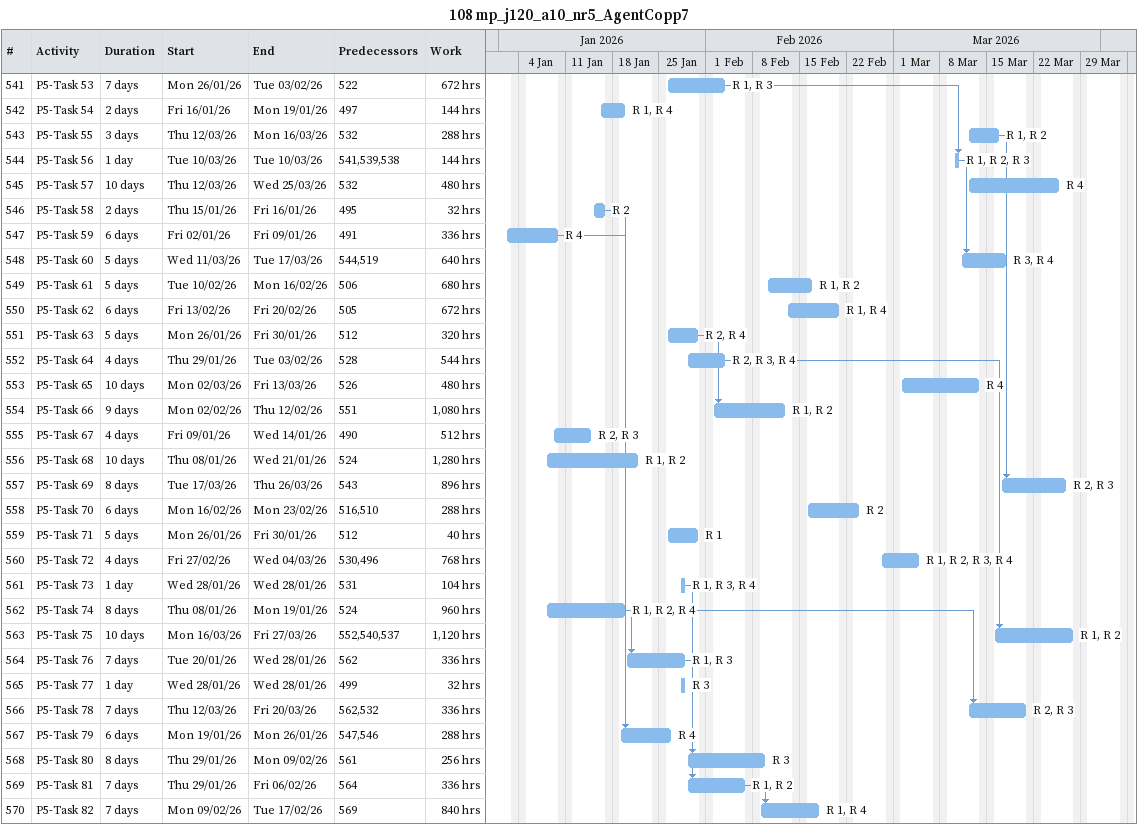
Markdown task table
108 mp_j120_a10_nr5_AgentCopp7

| ID | Task | Duration | Start | Finish | Predecessors | Resources | Work (h) |
|---|---|---|---|---|---|---|---|
| 541 | P5-Task 53 | 7d | 2026-01-26 | 2026-02-03 | 522 | R 1, R 3 | 672 |
| 542 | P5-Task 54 | 2d | 2026-01-16 | 2026-01-19 | 497 | R 1, R 4 | 144 |
| 543 | P5-Task 55 | 3d | 2026-03-12 | 2026-03-16 | 532 | R 1, R 2 | 288 |
| 544 | P5-Task 56 | 1d | 2026-03-10 | 2026-03-10 | 541, 539, 538 | R 1, R 2, R 3 | 144 |
| 545 | P5-Task 57 | 10d | 2026-03-12 | 2026-03-25 | 532 | R 4 | 480 |
| 546 | P5-Task 58 | 2d | 2026-01-15 | 2026-01-16 | 495 | R 2 | 32 |
| 547 | P5-Task 59 | 6d | 2026-01-02 | 2026-01-09 | 491 | R 4 | 336 |
| 548 | P5-Task 60 | 5d | 2026-03-11 | 2026-03-17 | 544, 519 | R 3, R 4 | 640 |
| 549 | P5-Task 61 | 5d | 2026-02-10 | 2026-02-16 | 506 | R 1, R 2 | 680 |
| 550 | P5-Task 62 | 6d | 2026-02-13 | 2026-02-20 | 505 | R 1, R 4 | 672 |
| 551 | P5-Task 63 | 5d | 2026-01-26 | 2026-01-30 | 512 | R 2, R 4 | 320 |
| 552 | P5-Task 64 | 4d | 2026-01-29 | 2026-02-03 | 528 | R 2, R 3, R 4 | 544 |
| 553 | P5-Task 65 | 10d | 2026-03-02 | 2026-03-13 | 526 | R 4 | 480 |
| 554 | P5-Task 66 | 9d | 2026-02-02 | 2026-02-12 | 551 | R 1, R 2 | 1080 |
| 555 | P5-Task 67 | 4d | 2026-01-09 | 2026-01-14 | 490 | R 2, R 3 | 512 |
| 556 | P5-Task 68 | 10d | 2026-01-08 | 2026-01-21 | 524 | R 1, R 2 | 1280 |
| 557 | P5-Task 69 | 8d | 2026-03-17 | 2026-03-26 | 543 | R 2, R 3 | 896 |
| 558 | P5-Task 70 | 6d | 2026-02-16 | 2026-02-23 | 516, 510 | R 2 | 288 |
| 559 | P5-Task 71 | 5d | 2026-01-26 | 2026-01-30 | 512 | R 1 | 40 |
| 560 | P5-Task 72 | 4d | 2026-02-27 | 2026-03-04 | 530, 496 | R 1, R 2, R 3, R 4 | 768 |
| 561 | P5-Task 73 | 1d | 2026-01-28 | 2026-01-28 | 531 | R 1, R 3, R 4 | 104 |
| 562 | P5-Task 74 | 8d | 2026-01-08 | 2026-01-19 | 524 | R 1, R 2, R 4 | 960 |
| 563 | P5-Task 75 | 10d | 2026-03-16 | 2026-03-27 | 552, 540, 537 | R 1, R 2 | 1120 |
| 564 | P5-Task 76 | 7d | 2026-01-20 | 2026-01-28 | 562 | R 1, R 3 | 336 |
| 565 | P5-Task 77 | 1d | 2026-01-28 | 2026-01-28 | 499 | R 3 | 32 |
| 566 | P5-Task 78 | 7d | 2026-03-12 | 2026-03-20 | 562, 532 | R 2, R 3 | 336 |
| 567 | P5-Task 79 | 6d | 2026-01-19 | 2026-01-26 | 547, 546 | R 4 | 288 |
| 568 | P5-Task 80 | 8d | 2026-01-29 | 2026-02-09 | 561 | R 3 | 256 |
| 569 | P5-Task 81 | 7d | 2026-01-29 | 2026-02-06 | 564 | R 1, R 2 | 336 |
| 570 | P5-Task 82 | 7d | 2026-02-09 | 2026-02-17 | 569 | R 1, R 4 | 840 |
